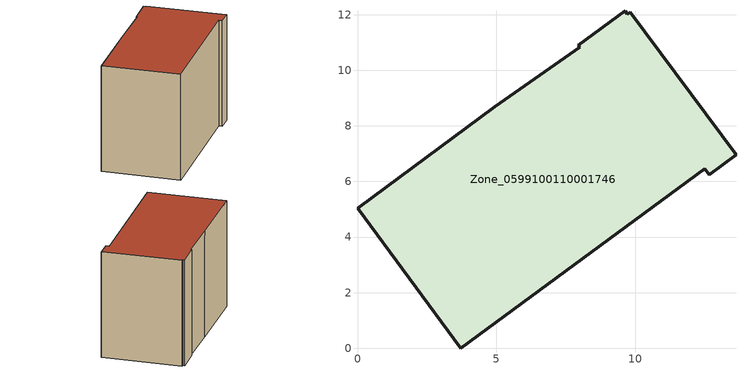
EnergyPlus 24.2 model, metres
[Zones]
Zone_0599100110001746
 floor ground (C_G): 8,10.83 7.95,10.9 9.63,12.14 9.71,12.02 9.81,12.09 13.62,6.96 12.65,6.25 12.49,6.46 3.72,0 0,5.03 4.94,8.69 z0.5
 wall outside (C_F): 3.72,0 12.49,6.46 12.65,6.25 13.62,6.96 9.81,12.09 9.71,12.02 9.63,12.14 7.95,10.9 8,10.83 4.94,8.69 0,5.03 3.72,0 z0.5:9.25
 roof outside (C_R): 7.95,10.9 8,10.83 4.94,8.69 0,5.03 3.72,0 12.49,6.46 12.65,6.25 13.62,6.96 9.81,12.09 9.71,12.02 9.63,12.14 z9.25
[BUILDING]
Pand.0599100110001746: North Axis=0; Terrain=City; Loads Convergence Tolerance Value=0.04; Temperature Convergence Tolerance Value=0.4; Solar Distribution=FullExterior; Maximum Number of Warmup Days=25; Minimum Number of Warmup Days=1
[Site:Location]
Rotterdam.The.Hague.AP_ZH_NLD Design_Conditions: Latitude=51.96; Longitude=4.45; Time Zone=1; Elevation=-4.5
[SITE:GROUNDTEMPERATURE:BUILDINGSURFACE]
18, 18, 18, 18, 18, 18, 18, 18, 18, 18, 18, 18
[MATERIAL] Thermal Absorptance=0.9; Solar Absorptance=0.7; Visible Absorptance=0.7
Name | Roughness | Thickness | Conductivity | Density | Specific Heat
G.TC.2015-2018 | MediumSmooth | 0.15 | 0.0428571 | 540 | 1210
F.TC.2015-2018 | Rough | 0.3 | 0.0666667 | 1920 | 840
R.TC.2015-2018 | MediumRough | 0.2 | 0.0333333 | 1500 | 1000
[CONSTRUCTION]
C_G: G.TC.2015-2018
C_F: F.TC.2015-2018
C_R: R.TC.2015-2018
[ZONE]
Zone_0599100110001746: Type=1; Multiplier=1; Ceiling Height=Autocalculate; Volume=Autocalculate; Floor Area=autocalculate; Part of Total Floor Area=Yes
[ZONEINFILTRATION:DESIGNFLOWRATE]
Infil_Zone_0599100110001746: Zone or ZoneList or Space or SpaceList=Zone_0599100110001746; Schedule=AlwaysOn; Design Flow Rate Calculation Method=Flow/Area; Flow Rate per Floor Area=0.0015; Constant Term Coefficient=1; Temperature Term Coefficient=0; Velocity Term Coefficient=0; Velocity Squared Term Coefficient=0
[HVACTEMPLATE:ZONE:IDEALLOADSAIRSYSTEM]
Zone_0599100110001746: Maximum Heating Supply Air Temperature=50; Minimum Cooling Supply Air Temperature=13; Maximum Heating Supply Air Humidity Ratio=0.0156; Minimum Cooling Supply Air Humidity Ratio=0.0077; Heating Limit=NoLimit; Cooling Limit=NoLimit; Dehumidification Control Type=ConstantSensibleHeatRatio; Cooling Sensible Heat Ratio=0.7; Dehumidification Setpoint=60; Humidification Control Type=None; Humidification Setpoint=30; Outdoor Air Method=None; Outdoor Air Flow Rate per Person=0.00944; Outdoor Air Flow Rate per Zone Floor Area=0; Outdoor Air Flow Rate per Zone=0; Demand Controlled Ventilation Type=None; Outdoor Air Economizer Type=NoEconomizer; Heat Recovery Type=None; Sensible Heat Recovery Effectiveness=0.7; Latent Heat Recovery Effectiveness=0.65
[ZONECONTROL:THERMOSTAT]
ThermostatControl_Zone_0599100110001746: Zone or ZoneList=Zone_0599100110001746; Control Type Schedule=DualSetpointControlType; Control 1=Thermostat_Zone_0599100110001746; Temperature Difference Between Cutout And Setpoint=0
[THERMOSTATSETPOINT:DUALSETPOINT]
Thermostat_Zone_0599100110001746: Heating Setpoint Temperature Schedule=HeatingSetpoint_Zone_0599100110001746; Cooling Setpoint Temperature Schedule=CoolingSetpoint_Zone_0599100110001746
[SCHEDULE:COMPACT]
HeatingSetpoint_Zone_0599100110001746: Through: 12/31, For: AllDays, Until: 24:00, 21
CoolingSetpoint_Zone_0599100110001746: Through: 12/31, For: AllDays, Until: 24:00, 24
DualSetpointControlType: Through: 12/31, For: AllDays, Until: 24:00, 4
AlwaysOn: Through: 12/31, For: AllDays, Until: 24:00, 1
